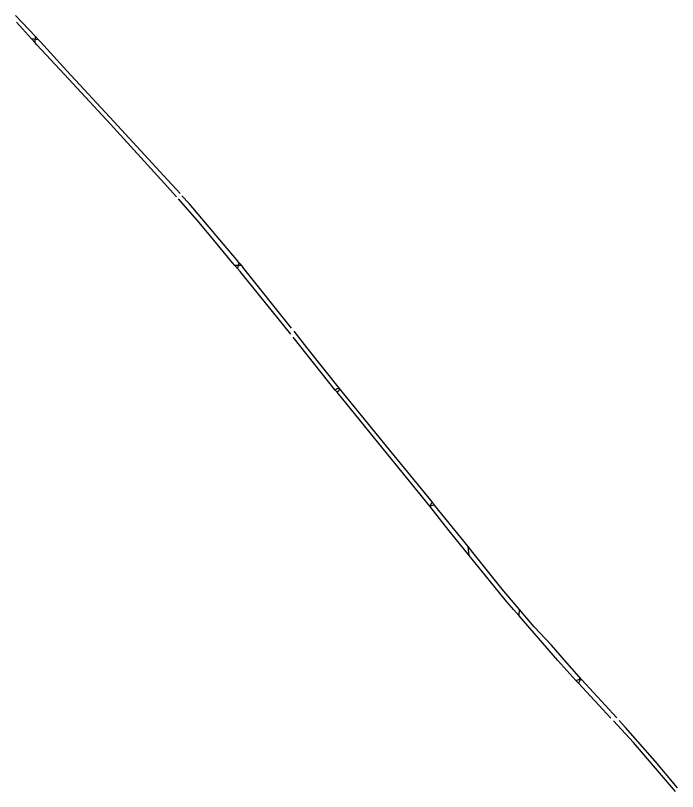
# Model space of a CAD drawing. Header units: inches. Extents: x 25490716 to 25512768, y 6672380 to 6685864.
# Drawn here: x 25490716 to 25492911, y 6679490 to 6682061 of the extents above; entities that cross this region are included whole.
import ezdxf

# ---------------------------------------------------------------- set-up
doc = ezdxf.new("R2010")
doc.units = ezdxf.units.IN
doc.header["$MEASUREMENT"] = 0

msp = doc.modelspace()

# ---------------------------------------------------------------- linework, layer by layer
for points in [[(25490782.5, 6681991.7), (25490716.4, 6682061.2)], [(25490769.8, 6681983.6), (25490720, 6682039.5)], [(25490781.4, 6681970.8), (25490782.5, 6681991.7)], [(25490792.4, 6681981.1), (25490782.5, 6681991.7)], [(25490792.4, 6681981.1), (25490769.8, 6681983.6)], [(25490781.4, 6681970.8), (25490769.8, 6681983.6)], [(25490787.2, 6681964.5), (25490781.4, 6681970.8)], [(25491250.1, 6681460.6), (25491209.6, 6681506.3), (25491030.8, 6681700.7), (25490878.4, 6681865.5), (25490787.2, 6681964.5)], [(25490798.9, 6681974), (25490792.4, 6681981.1)], [(25491261.9, 6681471), (25491208.4, 6681530.5), (25491042.1, 6681710.5), (25490886.3, 6681877.9), (25490798.9, 6681974)], [(25491436.2, 6681242), (25491373.8, 6681317.4), (25491325.5, 6681375.5), (25491256.4, 6681453.5)], [(25491449.1, 6681252.5), (25491393.3, 6681317.9), (25491291.7, 6681437.9), (25491268.2, 6681464)], [(25491456.8, 6681243.2), (25491449.1, 6681252.5)], [(25491456.8, 6681243.2), (25491452.7, 6681222.7)], [(25491466.2, 6681232.6), (25491456.8, 6681243.2)], [(25491443.8, 6681232.8), (25491436.2, 6681242)], [(25491452.7, 6681222.7), (25491443.8, 6681232.8)], [(25491466.2, 6681232.6), (25491443.8, 6681232.8)], [(25491460.9, 6681212.6), (25491452.7, 6681222.7)], [(25491473.7, 6681223.2), (25491466.2, 6681232.6)], [(25491631.6, 6681025.1), (25491473.7, 6681223.2)], [(25491629, 6681005.9), (25491460.9, 6681212.6)], [(25491790.9, 6680825), (25491682.1, 6680961.8), (25491639.8, 6681014.9)], [(25491776.5, 6680820.2), (25491637.3, 6680995.5)], [(25491790.9, 6680825), (25491782.5, 6680824.1), (25491776.5, 6680820.2)], [(25491776.5, 6680820.2), (25491782.7, 6680813)], [(25491790.9, 6680825), (25491787.8, 6680817.5), (25491782.7, 6680813)], [(25491935.7, 6680625.4), (25491782.7, 6680813)], [(25491946.4, 6680634.3), (25491790.9, 6680825)], [(25492097.3, 6680449.4), (25491946.4, 6680634.3)], [(25492089.7, 6680435.4), (25491935.7, 6680625.4)], [(25492097.3, 6680449.4), (25492089.7, 6680435.4)], [(25492105.7, 6680438.9), (25492097.3, 6680449.4)], [(25492105.7, 6680438.9), (25492089.7, 6680435.4)], [(25492220, 6680272.4), (25492154.3, 6680353.4), (25492089.7, 6680435.4)], [(25492216.6, 6680301.7), (25492105.7, 6680438.9)], [(25492220, 6680272.4), (25492216.6, 6680301.7)], [(25492232.2, 6680282.4), (25492216.6, 6680301.7)], [(25492368.2, 6680092.4), (25492345.4, 6680118.5), (25492334.8, 6680130.9), (25492220, 6680272.4)], [(25492380, 6680102.1), (25492330, 6680161.1), (25492232.2, 6680282.4)], [(25492386.3, 6680071.8), (25492368.2, 6680092.4)], [(25492387.2, 6680093.7), (25492380, 6680102.1)], [(25492386.3, 6680071.8), (25492387.2, 6680093.7)], [(25492585.1, 6679869.7), (25492536.3, 6679925.1), (25492493.2, 6679975.1), (25492436.1, 6680036.2), (25492387.2, 6680093.7)], [(25492574.2, 6679858.4), (25492514.4, 6679924.5), (25492386.3, 6680071.8)], [(25492574.2, 6679858.4), (25492583.5, 6679861.6), (25492594.2, 6679859.6)], [(25492574.2, 6679858.4), (25492583.3, 6679849.5)], [(25492585.1, 6679869.7), (25492586.9, 6679857.7), (25492583.3, 6679849.5)], [(25492585.1, 6679869.7), (25492594.2, 6679859.6)], [(25492709.3, 6679734.4), (25492594.2, 6679859.6)], [(25492690.5, 6679733.4), (25492583.3, 6679849.5)], [(25492904.4, 6679490.2), (25492765.6, 6679652), (25492698.7, 6679724.5)], [(25492910.9, 6679502.7), (25492836.7, 6679590.9), (25492738.7, 6679702.6), (25492717.6, 6679725.4)]]:
    msp.add_lwpolyline(points)

doc.saveas('drawing.dxf')
